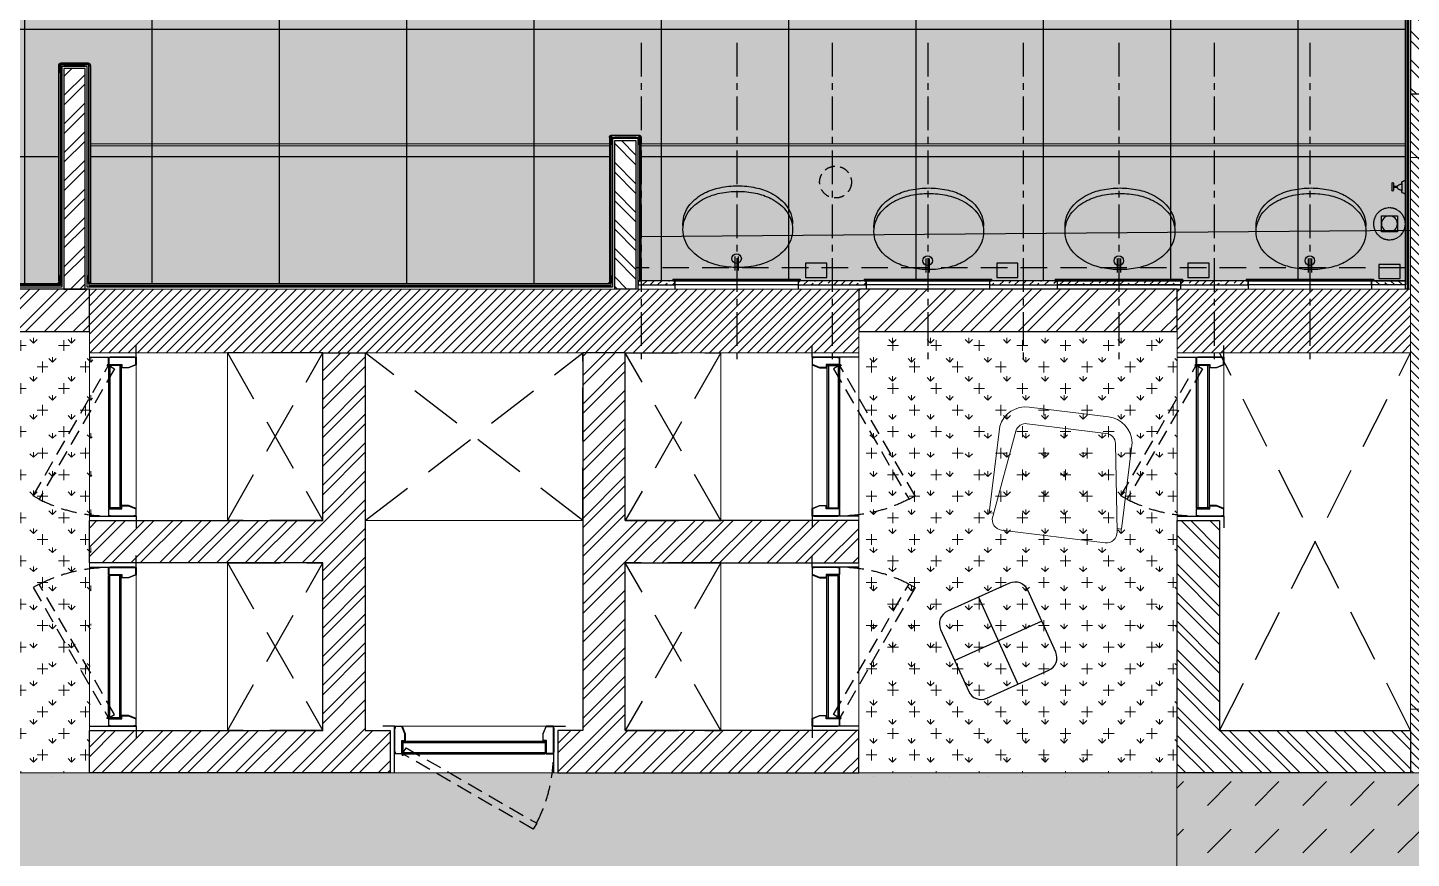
# Model space of a CAD drawing. Header units: millimetres. Extents: x 2335845 to 2509607, y 289014 to 361737.
# Drawn here: x 2369329 to 2375848, y 308399 to 312314 of the extents above; entities that cross this region are included whole.
import ezdxf

# ---------------------------------------------------------------- set-up
doc = ezdxf.new("R2010")
doc.units = ezdxf.units.MM
for name, pattern in [('( Hidden )', [0.375, 0.25, -0.125]), ('CENTER', [50.8, 31.75, -6.35, 6.35, -6.35]), ('HIDDEN', [0.375, 0.25, -0.125])]:
    doc.linetypes.add(name, pattern=pattern)
for name, color, linetype, lineweight in [('A- Loose furniture', 11, 'Continuous', 5), ('A-FURN-LOOSE', 24, 'Continuous', 18), ('A-PLAN-COLUMN', 3, 'Continuous', 0), ('A-PLAN-RCC-HATCH', 8, 'Continuous', 13), ('A-PLAN-THIN', 251, 'Continuous', 15), ('TOA-FC-ACOU.PAN', 250, 'Continuous', 5), ('TOA-FC-GYPSUM', 250, 'Continuous', 5), ('TOA-FL-CPT-1', 8, 'Continuous', 5), ('TOA-FL-CPT-5', 8, 'Continuous', 5), ('TOA-FL-TILE-4', 8, 'Continuous', 5)]:
    doc.layers.add(name, color=color, linetype=linetype, lineweight=lineweight)
for name, color, linetype in [('A-PLAN-CL', 8, 'CENTER'), ('A-PLAN-DOOR', 7, 'Continuous'), ('A-PLAN-GRANITE', 5, 'Continuous'), ('A-PLAN-HIDDEN', 1, 'HIDDEN'), ('A-PLAN-PLASTER', 67, 'Continuous'), ('A-PLAN-SANITARY FIXTURES', 35, 'Continuous'), ('A-PLAN-TILE', 32, 'Continuous'), ('A-PLAN-WALL', 6, 'Continuous'), ('A-PLAN-WALL HATCH', 8, 'Continuous'), ('I-FURN', 7, 'Continuous'), ('TOA-FC-MODULAR', 7, 'Continuous'), ('underlay tile layer', 7, 'Continuous')]:
    doc.layers.add(name, color=color, linetype=linetype)
pattern_1 = [(315, (-209450, -299000), (22.4506403, 22.4506403), [])]

# ---------------------------------------------------------------- blocks, each defined once
blk = doc.blocks.new('Block-7 Lift Core')
at = {"layer": 'A-PLAN-RCC-HATCH'}
h = blk.add_hatch(dxfattribs=at)
h.set_pattern_fill('ANSI31', color=256, scale=10, angle=270, style=0)
h.set_pattern_definition(pattern_1)
h.paths.add_polyline_path([(-2450, -4500), (-5250, -4500), (-5250, -4200), (-2450, -4200)])
h = blk.add_hatch(dxfattribs=at)
h.set_pattern_fill('ANSI31', color=256, scale=10, angle=270, style=0)
h.set_pattern_definition([(315, (-9550, -299000), (22.4506403, 22.4506403), [])])
h.paths.add_polyline_path([(-5050, -7100), (-5050, -4500), (-5250, -4500), (-5250, -7100)])
h = blk.add_hatch(dxfattribs=at)
h.set_pattern_fill('ANSI31', color=256, scale=10, angle=270, style=0)
h.set_pattern_definition(pattern_1)
h.paths.add_polyline_path([(-2250, -7400), (-5250, -7400), (-5250, -7100), (-2250, -7100)])
at = {"layer": 'A-PLAN-WALL HATCH'}
h = blk.add_hatch(dxfattribs=at)
h.set_pattern_fill('ANSI32', color=256, scale=10, angle=270, style=0)
h.set_pattern_definition([(315, (-209450, -296100), (67.35192, 67.35192), []), (315, (-209450, -296144.9), (67.35192, 67.35192), [])])
h.paths.add_polyline_path([(-5050, -4200), (-5050, -1600), (-5250, -1600), (-5250, -4200)])
at = {"layer": 'A-PLAN-COLUMN', "elevation": 0}
for points in [[(-2450, -4500), (-5250, -4500), (-5250, -4200), (-2450, -4200)], [(-5050, -7100), (-5050, -4500), (-5250, -4500), (-5250, -7100)], [(-2250, -7400), (-5250, -7400), (-5250, -7100), (-2250, -7100)]]:
    blk.add_lwpolyline(points, close=True, dxfattribs=at)
at = {"layer": 'A-PLAN-WALL', "elevation": 0}
blk.add_lwpolyline([(-5050, -4200), (-5050, -1600), (-5250, -1600), (-5250, -4200)], close=True, dxfattribs=at)
blk = doc.blocks.new('A$C01672F36')
at = {"layer": 'A-PLAN-SANITARY FIXTURES'}
for p, q in [((332.3, 260.9), (398.3, 260.9)), ((332.3, 244.4), (398.3, 244.4))]:
    blk.add_line(p, q, dxfattribs=at)
at = {"layer": 'A-PLAN-SANITARY FIXTURES', "extrusion": (0, 0, -1)}
for centre, major_axis, start_param, end_param in [((225.3, 319.2), (151.5, 151.5), 4.387986, 4.802685), ((251.1, 319.2), (-151.5, 151.5), 5.958782, 6.373481), ((179.5, 374.1), (100.9, 100.9), 4.802685, 5.497787), ((205.4, 374.1), (100.9, 100.9), 4.802685, 5.497787), ((205.4, 374.1), (-100.9, 100.9), 0.785398, 1.4805), ((159.6, 319.2), (151.5, 151.5), 6.192889, 6.607589), ((299, 282.6), (209.7, 209.7), 4.129895, 4.387986), ((324.9, 282.6), (209.7, 209.7), 4.129895, 4.387986), ((85.8, 282.6), (-209.7, 209.7), 1.8952, 2.153291), ((416.4, 258.4), (294.5, 294.5), 3.926991, 4.129895), ((442.3, 258.4), (-294.5, 294.5), 5.497787, 5.700691), ((-31.6, 258.4), (294.5, 294.5), 0.582494, 0.785398), ((416.4, 258.4), (-294.5, 294.5), 5.294883, 5.497787), ((442.3, 258.4), (294.5, 294.5), 3.724087, 3.926991), ((-31.6, 258.4), (294.5, 294.5), 0.785398, 0.988302), ((299, 234.3), (209.7, 209.7), 3.465996, 3.724087), ((324.9, 234.3), (-209.7, 209.7), 5.036792, 5.294883), ((85.8, 234.3), (209.7, 209.7), 0.988302, 1.246393), ((225.3, 197.6), (151.5, 151.5), 3.051297, 3.465996), ((251.1, 197.6), (151.5, 151.5), 3.051297, 3.465996), ((159.6, 197.6), (-151.5, 151.5), 2.817189, 3.231889), ((179.5, 142.7), (100.9, 100.9), 2.356194, 3.051297), ((205.4, 142.7), (100.9, 100.9), 2.356194, 3.051297), ((179.5, 142.7), (-100.9, 100.9), 3.836216, 3.926991), ((205.4, 142.7), (-100.9, 100.9), 3.231889, 3.926991)]:
    blk.add_ellipse(centre, major_axis=major_axis, ratio=1, start_param=start_param, end_param=end_param, dxfattribs=at)
at = {"layer": 'A-PLAN-SANITARY FIXTURES'}
blk.add_ellipse((342.6, 252.7), major_axis=(-16, 16), ratio=1, dxfattribs=at)
blk = doc.blocks.new('MIR')
at = {"layer": 'A-PLAN-SANITARY FIXTURES'}
for p, q in [((-8, 590), (-48, 590)), ((-28, 10), (-28, 590)), ((-8, 10), (-48, 10))]:
    blk.add_line(p, q, dxfattribs=at)
at = {"layer": 'A-PLAN-SANITARY FIXTURES', "color": 86, "ltscale": 3}
for p, q in [((0, 600), (-8, 600)), ((-8, 600), (-8, 0)), ((0, 600), (0, 0)), ((0, 0), (-8, 0))]:
    blk.add_line(p, q, dxfattribs=at)
blk = doc.blocks.new('FT')
at = {"layer": 'A-PLAN-SANITARY FIXTURES'}
for p, q in [((37.5, 37.5), (-37.5, 37.5)), ((-37.5, 37.5), (-37.5, -37.5)), ((37.5, -37.5), (37.5, 37.5)), ((-37.5, -37.5), (37.5, -37.5))]:
    blk.add_line(p, q, dxfattribs=at)
at = {"layer": 'A-PLAN-SANITARY FIXTURES', "color": 1, "linetype": 'HIDDEN'}
blk.add_circle((0, 0), 75, dxfattribs=at)
at = {"layer": 'A-PLAN-SANITARY FIXTURES'}
blk.add_circle((0, 0), 37.5, dxfattribs=at)
blk = doc.blocks.new('A$C086B7908')
at = {"layer": 'A-PLAN-SANITARY FIXTURES'}
for p, q in [((0, 30), (4.8, 30)), ((0, -30), (0, 30)), ((16.8, 18), (16.8, -18)), ((16.8, 12), (26.4, 12)), ((38.1, 2.4), (55.7, 2.4)), ((38.4, 0), (38.4, 0)), ((55.7, 18.5), (55.7, -14.9)), ((62.9, 18.5), (62.9, -14.9)), ((4.8, -30), (0, -30)), ((26.4, -12), (16.8, -12)), ((38.1, -2.4), (55.7, -2.4))]:
    blk.add_line(p, q, dxfattribs=at)
for centre, radius, start, end in [((4.8, 18), 12, 0, 90), ((26.4, 0), 12, 0, 90), ((26.4, 0), 12, 270, 0), ((59.3, 18.5), 3.6, 0, 180), ((4.8, -18), 12, 270, 0), ((59.3, -14.9), 3.6, 180, 0)]:
    blk.add_arc(centre, radius, start, end, dxfattribs=at)
blk = doc.blocks.new('Rest Room-1.01')
at = {"layer": 'A-PLAN-GRANITE'}
h = blk.add_hatch(dxfattribs=at)
h.set_pattern_fill('ANSI33', color=256, scale=200, angle=180, style=0)
h.set_pattern_definition([(45, (34230.7, 4553.224), (-35.35534, 35.35534), []), (45, (34266.056, 4553.224), (-35.35534, 35.35534), [25, -12.5])])
h.paths.add_polyline_path([(1652.4, -8382), (1652.4, -8362), (1478.4, -8362), (1478.4, -8382)])
h = blk.add_hatch(dxfattribs=at)
h.set_pattern_fill('ANSI33', color=256, scale=200, angle=180, style=0)
h.set_pattern_definition([(45, (35130.7, 4553.224), (-35.35534, 35.35534), []), (45, (35166.056, 4553.224), (-35.35534, 35.35534), [25, -12.5])])
h.paths.add_polyline_path([(2552.4, -8382), (2552.4, -8362), (2232.4, -8362), (2232.4, -8382)])
h = blk.add_hatch(dxfattribs=at)
h.set_pattern_fill('ANSI33', color=256, scale=200, angle=180, style=0)
h.set_pattern_definition([(45, (37043.7, 4553.224), (-35.35534, 35.35534), []), (45, (37079.056, 4553.224), (-35.35534, 35.35534), [25, -12.5])])
h.paths.add_polyline_path([(4353.4, -8382), (4353.4, -8362), (3133.4, -8362), (3133.4, -8382)])
h = blk.add_hatch(dxfattribs=at)
h.set_pattern_fill('ANSI33', color=256, scale=200, angle=180, style=0)
h.set_pattern_definition([(315, (36931.7, -21297.126), (-35.35534, -35.35534), []), (315, (36967.056, -21297.126), (-35.35534, -35.35534), [25, -12.5])])
h.paths.add_polyline_path([(5093.4, -8362), (5093.4, -8382), (4933.4, -8382), (4933.4, -8362)])
at = {"layer": 'A-PLAN-RCC-HATCH'}
h = blk.add_hatch(dxfattribs=at)
h.set_pattern_fill('ANSI31', color=256, scale=10, angle=90, style=0)
h.set_pattern_definition([(225, (-203063.254, 295718.05), (-22.4506403, 22.4506403), [])])
h.paths.add_polyline_path([(-1106.6, -8702), (2518.4, -8702), (2518.4, -8402), (-1106.6, -8402)])
h = blk.add_hatch(dxfattribs=at)
h.set_pattern_fill('ANSI31', color=256, scale=10, angle=90, style=0)
h.set_pattern_definition([(225, (-199081.592, 295718.05), (-22.4506403, 22.4506403), [])])
h.paths.add_polyline_path([(4018.4, -8702), (5118.4, -8702), (5118.4, -8402), (4018.4, -8402)])
at = {"layer": 'A-PLAN-WALL HATCH'}
h = blk.add_hatch(dxfattribs=at)
h.set_pattern_fill('ANSI32', color=256, scale=10, angle=-180, style=0)
h.set_pattern_definition([(225, (199623.7, 295718.05), (67.35192, -67.35192), []), (225, (199578.8, 295718.05), (67.35192, -67.35192), [])])
h.paths.add_polyline_path([(-1226.3, -8402), (-1126.3, -8402), (-1126.3, -7362), (-1226.3, -7362)])
h = blk.add_hatch(dxfattribs=at)
h.set_pattern_fill('ANSI32', color=256, scale=10, angle=-180, style=0)
h.set_pattern_definition([(315, (-199381.59, 295718.05), (-67.35192, -67.35192), []), (315, (-199336.69, 295718.05), (-67.35192, -67.35192), [])])
h.paths.add_polyline_path([(1468.4, -8402), (1368.4, -8402), (1368.4, -7702), (1468.4, -7702)])
h = blk.add_hatch(dxfattribs=at)
h.set_pattern_fill('ANSI32', color=256, scale=10, angle=-180, style=0)
h.set_pattern_definition([(45, (-200056.59, -308071.95), (-67.35192, 67.35192), []), (45, (-200011.69, -308071.95), (-67.35192, 67.35192), [])])
h.paths.add_polyline_path([(-1106.6, -8402), (-2606.6, -8402), (-2606.6, -8602), (-1106.6, -8602)])
h = blk.add_hatch(dxfattribs=at)
h.set_pattern_fill('ANSI32', color=256, scale=10, angle=-180, style=0)
h.set_pattern_definition([(45, (-194931.59, -308071.95), (-67.35192, 67.35192), []), (45, (-194886.69, -308071.95), (-67.35192, 67.35192), [])])
h.paths.add_polyline_path([(4018.4, -8402), (2518.4, -8402), (2518.4, -8602), (4018.4, -8602)])
at = {"layer": 'A-PLAN-CL', "linetype": 'CENTER', "ltscale": 5}
for p, q in [((1493.4, -7240.2), (1493.4, -8731.5)), ((1943.4, -7240.2), (1943.4, -8731.5)), ((2393.4, -7240.2), (2393.4, -8731.5)), ((2843.4, -7240.2), (2843.4, -8731.5)), ((3293.4, -7240.2), (3293.4, -8731.5)), ((3743.4, -7240.2), (3743.4, -8731.5)), ((4193.4, -7240.2), (4193.4, -8731.5)), ((4643.4, -7240.2), (4643.4, -8731.5))]:
    blk.add_line(p, q, dxfattribs=at)
at = {"layer": 'A-PLAN-COLUMN', "elevation": 0}
for points in [[(-1106.6, -8702), (2518.4, -8702), (2518.4, -8402), (-1106.6, -8402)], [(4018.4, -8702), (5118.4, -8702), (5118.4, -8402), (4018.4, -8402)]]:
    blk.add_lwpolyline(points, close=True, dxfattribs=at)
at = {"layer": 'A-PLAN-GRANITE', "lineweight": -3, "ltscale": 3, "elevation": 0}
for points in [[(1652.4, -8382), (1652.4, -8362), (1478.4, -8362), (1478.4, -8382)], [(2552.4, -8382), (2552.4, -8362), (2232.4, -8362), (2232.4, -8382)], [(4353.4, -8382), (4353.4, -8362), (3133.4, -8362), (3133.4, -8382)], [(5093.4, -8362), (5093.4, -8382), (4933.4, -8382), (4933.4, -8362)]]:
    blk.add_lwpolyline(points, close=True, dxfattribs=at)
at = {"layer": 'A-PLAN-HIDDEN', "ltscale": 500, "elevation": 0}
blk.add_lwpolyline([(5093.4, -8302), (1468.4, -8302)], dxfattribs=at)
at = {"layer": 'A-PLAN-PLASTER', "elevation": 0}
for points in [[(-3226.6, -7372), (-3226.6, -6412), (-1921.6, -6412), (-1921.6, -4012), (5108.4, -4012), (5108.4, -8402)], [(1478.4, -8402), (1478.4, -7692), (1358.4, -7692), (1358.4, -8392), (-1116.3, -8392), (-1116.3, -7352), (-1236.3, -7352), (-1236.3, -8392), (-3320.5, -8392)]]:
    blk.add_lwpolyline(points, dxfattribs=at)
at = {"layer": 'A-PLAN-SANITARY FIXTURES', "color": 35, "elevation": 0}
for points in [[(2367.4, -8347), (2367.4, -8280), (2267.4, -8280), (2267.4, -8347)], [(3268.4, -8347), (3268.4, -8280), (3168.4, -8280), (3168.4, -8347)], [(4168.4, -8347), (4168.4, -8280), (4068.4, -8280), (4068.4, -8347)], [(5068.4, -8352), (5068.4, -8285), (4968.4, -8285), (4968.4, -8352)]]:
    blk.add_lwpolyline(points, close=True, dxfattribs=at)
at = {"layer": 'A-PLAN-SANITARY FIXTURES', "color": 35, "linetype": '( Hidden )', "ltscale": 200}
blk.add_circle((2408.9, -7897.2, 0), 75, dxfattribs=at)
at = {"layer": 'A-PLAN-THIN'}
for p, q in [((-1101.3, -7717), (1343.4, -7717)), ((-1101.3, -7727), (1343.4, -7727)), ((5093.4, -7717), (1493.4, -7717)), ((5093.4, -7727), (1493.4, -7727))]:
    blk.add_line(p, q, dxfattribs=at)
at = {"layer": 'A-PLAN-TILE'}
for p, q in [((-1226.3, -7337), (-1126.3, -7337)), ((-1226.3, -7345), (-1126.3, -7345)), ((1468.4, -7677), (1368.4, -7677)), ((1468.4, -7685), (1368.4, -7685))]:
    blk.add_line(p, q, dxfattribs=at)
at = {"layer": 'A-PLAN-TILE', "elevation": 0}
for points in [[(5093.4, -8402), (5093.4, -4182.5), (5101.4, -4182.5), (5101.4, -8402), (5093.4, -8402)], [(-1251.3, -7347), (-1243.3, -7347), (-1243.3, -8362), (-1251.3, -8362), (-1251.3, -7347)], [(-1111.3, -7345), (-1241.3, -7345), (-1241.3, -7337), (-1111.3, -7337), (-1111.3, -7345)], [(-1109.3, -8371), (-1109.3, -7347), (-1101.3, -7347), (-1101.3, -8371), (-1109.3, -8371)], [(1351.4, -8371), (1351.4, -7687), (1343.4, -7687), (1343.4, -8371), (1351.4, -8371)], [(1353.4, -7685), (1483.4, -7685), (1483.4, -7677), (1353.4, -7677), (1353.4, -7685)], [(1493.4, -7687), (1485.4, -7687), (1485.4, -8362), (1493.4, -8362), (1493.4, -7687)], [(-3320.5, -8384.9), (-3320.5, -8377), (-1243.3, -8377), (-1243.3, -8385), (-3320.5, -8384.9)], [(1351.4, -8384.9), (1351.4, -8377), (-1109.3, -8377), (-1109.3, -8385), (1351.4, -8384.9)]]:
    blk.add_lwpolyline(points, dxfattribs=at)
at = {"layer": 'A-PLAN-TILE', "color": 8, "elevation": 0}
for points in [[(-1250.8, -7347), (-1251.3, -7347, -0.414214), (-1241.3, -7337), (-1241.3, -7382), (-1242.8, -7382), (-1242.8, -7339.2, 0.261434), (-1250.8, -7347)], [(-1101.8, -7347), (-1101.3, -7347, 0.414214), (-1111.3, -7337), (-1111.3, -7382), (-1109.8, -7382), (-1109.8, -7339.2, -0.261434), (-1101.8, -7347)], [(1343.9, -7687), (1343.4, -7687, -0.414214), (1353.4, -7677), (1353.4, -7722), (1351.9, -7722), (1351.9, -7679.2, 0.261434), (1343.9, -7687)], [(1492.9, -7687), (1493.4, -7687, 0.414214), (1483.4, -7677), (1483.4, -7722), (1484.9, -7722), (1484.9, -7679.2, -0.261434), (1492.9, -7687)]]:
    blk.add_lwpolyline(points, format="xyb", dxfattribs=at)
for points in [[(-1250.9, -8369, -0.079624), (-1251.3, -8371.5), (-1242.4, -8371.5), (-1242.4, -8337), (-1240.9, -8337), (-1240.9, -8373), (-1252, -8373, -0.267949), (-1258.9, -8377), (-1258.9, -8376, 0.414214), (-1251.9, -8369)], [(-1101.7, -8369, 0.079624), (-1101.3, -8371.5), (-1110.2, -8371.5), (-1110.2, -8337), (-1111.7, -8337), (-1111.7, -8373), (-1100.6, -8373, 0.267949), (-1093.7, -8377), (-1093.7, -8376, -0.414214), (-1100.7, -8369)], [(1343.8, -8369, -0.079624), (1343.4, -8371.5), (1352.3, -8371.5), (1352.3, -8337), (1353.8, -8337), (1353.8, -8373), (1342.7, -8373, -0.267949), (1335.8, -8377), (1335.8, -8376, 0.414214), (1342.8, -8369)]]:
    blk.add_lwpolyline(points, format="xyb", close=True, dxfattribs=at)
at = {"layer": 'A-PLAN-WALL', "elevation": 0}
for points in [[(-1226.3, -8402), (-1126.3, -8402), (-1126.3, -7362), (-1226.3, -7362), (-1226.3, -8402), (-1226.3, -8402)], [(1468.4, -8402), (1368.4, -8402), (1368.4, -7702), (1468.4, -7702), (1468.4, -8402), (1468.4, -8402)], [(-1106.6, -8402), (-2606.6, -8402), (-2606.6, -8602), (-1106.6, -8602), (-1106.6, -8402)], [(4018.4, -8402), (2518.4, -8402), (2518.4, -8602), (4018.4, -8602), (4018.4, -8402)]]:
    blk.add_lwpolyline(points, dxfattribs=at)
at = {"layer": 'A-PLAN-SANITARY FIXTURES', "color": 35}
for name, p, rotation in [('A$C01672F36', (1689.7, -7915.1), 270.0000731577292), ('A$C01672F36', (2589.7, -7925.1), 270.0000731577292), ('A$C01672F36', (3490.7, -7925.1), 270.0000731577292), ('A$C01672F36', (4390.7, -7925.1), 270.0000731577292), ('MIR', (2242.4, -8354), 90), ('MIR', (3143.4, -8354), 90), ('MIR', (4043.4, -8354), 90), ('MIR', (4943.4, -8354), 90)]:
    blk.add_blockref(name, p, dxfattribs=dict(at, rotation=rotation))
at = {"layer": 'A-PLAN-SANITARY FIXTURES', "color": 35, "extrusion": (0, 0, -1), "zscale": -1}
for name, p in [('A$C086B7908', (-5093.4, -7921.1)), ('FT', (-5018.4, -8094))]:
    blk.add_blockref(name, p, dxfattribs=at)
blk = doc.blocks.new('A$C3F28102C')
at = {"layer": 'A-PLAN-DOOR'}
h = blk.add_hatch(dxfattribs=at)
h.set_pattern_fill('ANSI31', color=256, style=0)
h.set_pattern_definition([(315, (-1529.3283, 1000.1135), (-0.44194174, -0.44194174), [])])
h.paths.add_polyline_path([(1.3, -14.9), (0, -14.9), (0, 0), (1.3, 0)])
h.paths.add_polyline_path([(1.3, 0.2), (1.3, 0), (0, 0), (0, 1.1, 0.115729)])
h.paths.add_polyline_path([(4.9, -14.9), (3.6, -14.9), (3.6, 0), (4.9, 0)])
h.paths.add_polyline_path([(4.9, 0), (3.6, 0), (3.6, 0.2, 0.115729), (4.9, 1.1)])
at = {"layer": 'A-PLAN-DOOR', "color": 2}
for points in [[(1.3, 0.2), (1.3, -14.9), (0, -14.9), (0, 1.1)], [(3.6, 0.2), (3.6, -14.9), (4.9, -14.9), (4.9, 1.1)]]:
    blk.add_lwpolyline(points, dxfattribs=at)
for radius in [3.42, 2.42]:
    blk.add_circle((2.5, 3.4), radius, dxfattribs=at)
blk = doc.blocks.new('shaft door 750')
at = {"layer": 'A-PLAN-DOOR'}
for p, q in [((335.5, 59.8), (-335.5, 59.8)), ((-335.5, 0), (-335.5, 59.8)), ((335.5, 53.4), (-335.5, 53.4)), ((335.5, 6.5), (-335.5, 6.5)), ((335.5, 0), (-335.5, 0)), ((335.5, 0), (335.5, 59.8)), ((-374, -69.8), (-374, -64.8)), ((-374, -64.8), (-374, -69.8))]:
    blk.add_line(p, q, dxfattribs=at)
at = {"layer": 'A-PLAN-DOOR', "linetype": 'HIDDEN', "ltscale": 300}
blk.add_lwpolyline([(336.8, 59.8), (320.3, 31.3), (-295.2, 386.7), (-278.8, 415.2)], close=True, dxfattribs=at)
at = {"layer": 'A-PLAN-DOOR'}
for points in [[(-375, 150), (-375, 150), (-375, -70), (-430, -70)], [(375, 150.2), (375, 150.2), (375, -70), (430, -70)]]:
    blk.add_lwpolyline(points, dxfattribs=at)
for points in [[(-375, 51.9), (-374, 51.9), (-374, -61.8), (-375, -61.8)], [(-372.5, 58.3), (-340.6, 58.3), (-340.6, -3.5), (-325.6, -3.5), (-325.6, -34.7), (-340.2, -68.3), (-372.5, -68.3), (-372.5, -59.8), (-374, -59.8), (-374, -61.8), (-374, -69.8), (-339.1, -69.8), (-324.1, -34.9), (-324.1, -2), (-339.1, -2), (-339.1, 59.8), (-374, 59.8), (-374, 49.9), (-372.5, 49.9)], [(372.5, 58.3), (340.6, 58.3), (340.6, -3.5), (325.6, -3.5), (325.6, -34.7), (340.2, -68.3), (372.5, -68.3), (372.5, -59.8), (374, -59.8), (374, -61.8), (374, -69.8), (339.1, -69.8), (324.1, -34.9), (324.1, -2), (339.1, -2), (339.1, 59.8), (374, 59.8), (374, 49.9), (372.5, 49.9)], [(375, 51.9), (374, 51.9), (374, -61.8), (375, -61.8)]]:
    blk.add_lwpolyline(points, close=True, dxfattribs=at)
at = {"layer": 'A-PLAN-DOOR', "linetype": 'HIDDEN', "ltscale": 300}
blk.add_arc((337.6, 59.8), 711.6, 152.68066, 180, dxfattribs=at)
at = {"layer": 'A-PLAN-THIN'}
for p, q in [((395, 150), (-395, 150)), ((375, -70), (-375, -70))]:
    blk.add_line(p, q, dxfattribs=at)
at = {"layer": 'A-PLAN-DOOR', "xscale": -0.9973404255317604, "yscale": 0.9973404255317604, "zscale": 0.9973404255317604}
blk.add_blockref('A$C3F28102C', (339.1, 59.8), dxfattribs=at)
blk = doc.blocks.new("Service Shafts'")
at = {"layer": 'A-PLAN-WALL HATCH'}
h = blk.add_hatch(dxfattribs=at)
h.set_pattern_fill('ANSI32', color=256, scale=10, angle=90, style=0)
h.set_pattern_definition([(135, (-199687.5, -305320), (-67.35192, -67.35192), []), (135, (-199687.5, -305275.1), (-67.35192, -67.35192), [])])
h.paths.add_polyline_path([(-395, 1080), (-1812.5, 1080), (-1812.5, 880), (-712.5, 880), (-712.5, 90), (-1812.5, 90), (-1812.5, -110), (-712.5, -110), (-712.5, -900), (-512.5, -900), (-512.5, 880), (-395, 880)])
h = blk.add_hatch(dxfattribs=at)
h.set_pattern_fill('ANSI32', color=256, scale=10, angle=90, style=0)
h.set_pattern_definition([(135, (-199687.5, -313771.83), (-67.35192, -67.35192), []), (135, (-199687.5, -313726.92), (-67.35192, -67.35192), [])])
h.paths.add_polyline_path([(512.5, -900), (512.5, 880), (395, 880), (395, 1080), (1812.5, 1080), (1812.5, 880), (712.5, 880), (712.5, 90), (1812.5, 90), (1812.5, -110), (712.5, -110), (712.5, -900)])
h = blk.add_hatch(dxfattribs=at)
h.set_pattern_fill('ANSI32', color=256, scale=10, angle=90, style=0)
h.set_pattern_definition([(225, (-196187.5, 292680), (-67.35192, 67.35192), []), (225, (-196187.5, 292635.1), (-67.35192, 67.35192), [])])
h.paths.add_polyline_path([(3312.5, -110), (3512.5, -110), (3512.5, 880), (4412.5, 880), (4412.5, 1080), (3312.5, 1080)])
at = {"layer": 'A-PLAN-HIDDEN', "ltscale": 1000}
for p, q in [((3512.5, 880), (4412.5, -900)), ((4412.5, 880), (3512.5, -900)), ((512.5, -110), (512.5, -900))]:
    blk.add_line(p, q, dxfattribs=at)
for points in [[(-1162.5, 90), (-712.5, 880), (-1162.5, 880), (-712.5, 90), (-1162.5, 90), (-712.5, 90)], [(1162.5, 90), (712.5, 880), (1162.5, 880), (712.5, 90), (1162.5, 90), (712.5, 90)], [(-1162.5, -110), (-712.5, -900), (-1162.5, -900), (-712.5, -110), (-1162.5, -110), (-712.5, -110)], [(-512.5, -900), (-512.5, -110), (512.5, -900), (512.5, -110), (-512.5, -900)], [(1162.5, -110), (712.5, -900), (1162.5, -900), (712.5, -110), (1162.5, -110), (712.5, -110)]]:
    blk.add_lwpolyline(points, dxfattribs=at)
at = {"layer": 'A-PLAN-THIN'}
for p, q in [((-1162.5, 90), (-1162.5, 880)), ((1162.5, 90), (1162.5, 880)), ((-1162.5, -110), (-1162.5, -900)), ((512.5, -110), (-512.5, -110)), ((1162.5, -110), (1162.5, -900))]:
    blk.add_line(p, q, dxfattribs=at)
at = {"layer": 'A-PLAN-WALL'}
for points in [[(-395, 1080), (-1812.5, 1080), (-1812.5, 880), (-712.5, 880), (-712.5, 90), (-1812.5, 90), (-1812.5, -110), (-1812.5, -110), (-1812.5, -110), (-712.5, -110), (-712.5, -900), (-712.5, -900), (-712.5, -900), (-712.5, -900), (-712.5, -900), (-512.5, -900), (-512.5, 880), (-395, 880), (-395, 1080)], [(512.5, -900), (512.5, 880), (395, 880), (395, 880), (395, 880), (395, 1080), (1812.5, 1080), (1812.5, 880), (712.5, 880), (712.5, 90), (1812.5, 90), (1812.5, -110), (1812.5, -110), (1812.5, -110), (712.5, -110), (712.5, -900), (712.5, -900), (712.5, -900), (712.5, -900), (712.5, -900), (512.5, -900)], [(3312.5, -110), (3312.5, -110), (3312.5, -110), (3312.5, -110), (3312.5, -110), (3312.5, -110), (3312.5, -110), (3312.5, -110), (3312.5, -110), (3312.5, -110), (3312.5, -110), (3512.5, -110), (3512.5, -110), (3512.5, 880), (4412.5, 880), (4412.5, 1080), (3312.5, 1080), (3312.5, 1080), (3312.5, 1080), (3312.5, 1080), (3312.5, 1080), (3312.5, -110), (3312.5, -110), (3312.5, -110)]]:
    blk.add_lwpolyline(points, dxfattribs=at)
at = {"layer": 'A-PLAN-DOOR', "xscale": -1}
blk.add_blockref('shaft door 750', (0, 930, 0), dxfattribs=at)
at = {"layer": 'A-PLAN-DOOR', "rotation": 90}
blk.add_blockref('shaft door 750', (-1662.5, 485), dxfattribs=at)
at = {"layer": 'A-PLAN-DOOR', "xscale": -1, "rotation": 270}
blk.add_blockref('shaft door 750', (1662.5, 485), dxfattribs=at)
at = {"layer": 'A-PLAN-DOOR', "extrusion": (4.04354e-14, 1.57772e-28, -1), "zscale": -1, "rotation": 270}
for p in [(1662.5, -505), (-3462.5, -505)]:
    blk.add_blockref('shaft door 750', p, dxfattribs=at)
at = {"layer": 'A-PLAN-DOOR', "extrusion": (-4.04354e-14, 1.57772e-28, -1), "xscale": -1, "zscale": -1, "rotation": 90}
blk.add_blockref('shaft door 750', (-1662.5, -505), dxfattribs=at)
blk = doc.blocks.new('CHOREE')
for name, p in [('Block-7 Lift Core', (-17467.8, -2050.2)), ('Rest Room-1.01', (-27836.2, 1231.8, 0))]:
    blk.add_blockref(name, p)
at = {"xscale": -1, "rotation": 180}
blk.add_blockref("Service Shafts'", (-27130.3, -8370.2), dxfattribs=at)
blk = doc.blocks.new('BIG CHOORE')
blk.add_blockref('CHOREE', (-2408, -1909))
blk = doc.blocks.new('BAYCH')
at = {"layer": 'A-FURN-LOOSE', "color": 153, "ltscale": 0.95}
for p, q in [((38347006.5, -237000.7), (38347006.5, -236619)), ((38347086.7, -237000.7), (38347086.7, -236619))]:
    blk.add_line(p, q, dxfattribs=at)
for points in [[(38347114.8, -236490.7), (38347531.5, -236491.3, -0.464525), (38347531.5, -236491.3), (38347531.5, -236513.4)], [(38347128.3, -236569.7), (38347548.1, -236510.6, -0.464525), (38347606.5, -236559.9), (38347606.5, -237059.9, -0.464525), (38347548.1, -237109.2), (38347128.3, -237050)], [(38347531.5, -237106.3), (38347531.5, -237128.5, -0.464525), (38347531.5, -237128.5), (38347114.8, -237129.1)]]:
    blk.add_lwpolyline(points, format="xyb", dxfattribs=at)
for centre, radius, start, end in [((38347136.7, -236619), 130.2, 99.66428, 180), ((38347136.7, -236619), 50, 99.66428, 180), ((38347136.7, -237000.7), 130.2, 180, 260.33572), ((38347136.7, -237000.7), 50, 180, 260.33572)]:
    blk.add_arc(centre, radius, start, end, dxfattribs=at)
blk = doc.blocks.new('Furniture 61 - Furniture 19_1-206-Level 1')
at = {"layer": 'I-FURN', "linetype": 'Continuous'}
for p, q in [((-280.17, 488.8), (-264.32, 502.58)), ((-265.36, 487.76), (-279.14, 503.61))]:
    blk.add_line(p, q, dxfattribs=at)
at = {"layer": 'I-FURN', "ltscale": 0.005}
blk.add_lwpolyline([(-269.25, 508.24, 0.414214), (-273.48, 508.53), (-284.8, 498.69, 0.414214), (-285.09, 494.46), (-275.25, 483.14, 0.414214), (-271.02, 482.84), (-259.7, 492.68, 0.414214), (-259.4, 496.92)], format="xyb", close=True, dxfattribs=at)

msp = doc.modelspace()

# ---------------------------------------------------------------- hatches: boundary and pattern name
at = {"layer": 'TOA-FC-ACOU.PAN', "true_color": 0x939598}
h = msp.add_hatch(dxfattribs=at)
h.set_pattern_fill('CROSS', color=252, scale=16)
h.set_pattern_definition([(0, (108163.13, 22170.95), (101.6, 101.6), [50.8, -152.4]), (90, (108188.53, 22145.55), (-101.6, 101.6), [50.8, -152.4])])
h.paths.add_polyline_path([(2368119.683, 310881.624), (2369619.683, 310881.624), (2369619.683, 308801.624), (2368119.683, 308801.624)])
h = msp.add_hatch(dxfattribs=at)
h.set_pattern_fill('CROSS', color=252, scale=16)
h.set_pattern_definition([(0, (113288.13, 22170.95), (101.6, 101.6), [50.8, -152.4]), (90, (113313.53, 22145.55), (-101.6, 101.6), [50.8, -152.4])])
h.paths.add_polyline_path([(2373244.683, 310881.624), (2374744.683, 310881.624), (2374744.683, 308801.624), (2373244.683, 308801.624)])
at = {"layer": 'TOA-FC-GYPSUM'}
h = msp.add_hatch(dxfattribs=at)
h.set_pattern_fill('DASH', color=252, scale=50, angle=45)
h.set_pattern_definition([(45, (2408113.76, 309771.23), (0, 224.5064), [158.75, -158.75])])
h.paths.add_polyline_path([(2395213.265, 307001.634), (2374743.078, 307001.634), (2374743.078, 308801.624), (2395213.265, 308801.624)])
at = {"layer": 'TOA-FC-MODULAR'}
h = msp.add_hatch(dxfattribs=at)
h.set_pattern_fill('BRASS', color=253, scale=65, angle=45)
h.set_pattern_definition([(45, (2408113.76, 309771.23), (-291.8583, 291.8583), []), (45, (2407967.83, 309917.15), (-291.8583, 291.8583), [206.375, -103.1875])])
edge = h.paths.add_edge_path()
edge.add_line((2411179.683, 321856.624), (2411179.683, 320761.624))
edge.add_line((2411179.683, 320761.624), (2412294.683, 320761.625))
edge.add_arc((2412294.683, 320751.625), 10, -0.0000407, 90.0000407, ccw=False)
edge.add_line((2412304.683, 320751.625), (2412304.683, 317716.624))
edge.add_line((2412304.683, 317716.624), (2412944.683, 317716.624))
edge.add_arc((2412944.683, 317706.624), 10, -0.2612104, 90, ccw=False)
edge.add_line((2412954.683, 317706.578), (2412946.683, 317449.645))
edge.add_line((2412946.683, 317449.645), (2412791.698, 317451.218))
edge.add_line((2412791.698, 317451.218), (2412791.692, 317566.176))
edge.add_line((2412791.692, 317566.176), (2411454.681, 317566.624))
edge.add_line((2411454.681, 317566.624), (2411454.681, 315714.243))
edge.add_line((2411454.681, 315714.243), (2412791.692, 315714.073))
edge.add_line((2412791.692, 315714.073), (2412791.692, 316848.625))
edge.add_line((2412791.692, 316848.625), (2412954.686, 316848.625))
edge.add_line((2412954.686, 316848.625), (2412954.686, 315550.176))
edge.add_line((2412954.686, 315550.176), (2411454.681, 315550.176))
edge.add_line((2411454.681, 315550.176), (2411446.681, 310551.624))
edge.add_line((2411446.681, 310551.624), (2414356.33, 310554.526))
edge.add_line((2414356.33, 310554.526), (2415181.896, 315907.35))
edge.add_line((2415181.896, 315907.35), (2414598.773, 315997.171))
edge.add_arc((2414600.296, 316007.055), 10, 170.8500989, 261.2432085, ccw=False)
edge.add_line((2414590.423, 316008.645), (2414610.214, 316137.13))
edge.add_arc((2414619.854, 316135.645), 9.753, 79.7927599, 171.2432085, ccw=False)
edge.add_line((2414621.582, 316145.244), (2415288.752, 316042.729))
edge.add_line((2415288.752, 316042.729), (2416181.221, 321836.624))
edge.add_line((2416181.221, 321836.624), (2413604.683, 321836.624))
edge.add_line((2413604.683, 321836.624), (2413604.683, 320721.624))
edge.add_arc((2413594.683, 320721.624), 10, 270, 360, ccw=False)
edge.add_line((2413594.683, 320711.624), (2413464.683, 320711.624))
edge.add_arc((2413464.683, 320721.624), 10, 179.9971874, 270, ccw=False)
edge.add_line((2413454.683, 320721.624), (2413454.683, 321851.624))
edge.add_line((2413454.683, 321851.624), (2411179.683, 321856.624))
edge = h.paths.add_edge_path()
edge.add_line((2405369.683, 318461.624), (2407354.683, 318461.624))
edge.add_line((2407354.683, 318461.624), (2407354.683, 317561.124))
edge.add_arc((2407364.436, 317561.124), 9.753, 180, 271.4504486)
edge.add_line((2407364.683, 317551.374), (2408004.718, 317551.157))
edge.add_line((2408004.718, 317551.157), (2408004.718, 317449.645))
edge.add_line((2408004.718, 317449.645), (2408167.668, 317449.645))
edge.add_line((2408167.668, 317449.645), (2408167.668, 317551.312))
edge.add_line((2408167.668, 317551.312), (2409504.685, 317551.624))
edge.add_line((2409504.685, 317551.624), (2409504.685, 315714.073))
edge.add_line((2409504.685, 315714.073), (2408167.668, 315714.073))
edge.add_line((2408167.668, 315714.073), (2408167.668, 316848.625))
edge.add_line((2408167.668, 316848.625), (2408004.68, 316848.625))
edge.add_line((2408004.68, 316848.625), (2408004.68, 315550.176))
edge.add_line((2408004.68, 315550.176), (2409504.685, 315550.176))
edge.add_line((2409504.685, 315550.176), (2409504.685, 310551.624))
edge.add_line((2409504.685, 310551.624), (2405384.683, 310551.624))
edge.add_line((2405384.683, 310551.624), (2405384.683, 315051.624))
edge.add_line((2405384.683, 315051.624), (2406059.683, 315051.624))
edge.add_arc((2406059.683, 315061.624), 10, 270, 360)
edge.add_line((2406069.683, 315061.624), (2406069.683, 315191.624))
edge.add_arc((2406059.683, 315191.624), 10, 360, 450)
edge.add_line((2406059.683, 315201.624), (2405369.683, 315201.624))
edge.add_line((2405369.683, 315201.624), (2405369.683, 316746.331))
edge.add_line((2405369.683, 316746.331), (2406059.683, 316746.331))
edge.add_arc((2406059.683, 316756.331), 10, 270, 360)
edge.add_line((2406069.683, 316756.331), (2406069.683, 316886.331))
edge.add_arc((2406059.93, 316886.331), 9.753, 0, 91.4504489)
edge.add_line((2406059.683, 316896.081), (2405369.683, 316896.081))
edge.add_line((2405369.683, 316896.081), (2405369.683, 318461.624))
edge = h.paths.add_edge_path()
edge.add_line((2367514.683, 312121.624), (2367514.683, 313056.624))
edge.add_line((2367514.683, 313056.624), (2368810.183, 313056.624))
edge.add_arc((2368810.183, 313066.377), 9.753, 270, 361.4504486)
edge.add_line((2368819.933, 313066.624), (2368819.683, 315306.626))
edge.add_line((2368819.683, 315306.626), (2375819.683, 315306.626))
edge.add_line((2375819.683, 315306.626), (2375819.683, 311121.624))
edge.add_line((2375819.683, 311121.624), (2372219.683, 311121.624))
edge.add_line((2372219.683, 311121.624), (2372219.433, 311796.624))
edge.add_arc((2372209.426, 311796.621), 10.007, 0.0212207, 88.5283304)
edge.add_line((2372209.683, 311806.624), (2372079.683, 311806.624))
edge.add_arc((2372079.683, 311796.624), 10, 90, 180)
edge.add_line((2372069.683, 311796.624), (2372069.683, 311106.624))
edge.add_line((2372069.683, 311106.624), (2369624.949, 311106.624))
edge.add_line((2369624.949, 311106.624), (2369624.977, 312136.624))
edge.add_arc((2369614.977, 312136.624), 10, 359.9984427, 450.0015574)
edge.add_line((2369614.977, 312146.624), (2369484.977, 312146.624))
edge.add_arc((2369484.977, 312136.624), 10, 90, 180.0000003)
edge.add_line((2369474.977, 312136.624), (2369474.977, 311106.624))
edge.add_line((2369474.977, 311106.624), (2367514.683, 311106.624))
edge.add_line((2367514.683, 311106.624), (2367514.683, 312121.624))
edge = h.paths.add_edge_path()
edge.add_line((2365944.683, 318121.627), (2365944.683, 318296.624))
edge.add_line((2365944.683, 318296.624), (2367694.683, 318296.624))
edge.add_arc((2367694.683, 318306.624), 10, 270, 360)
edge.add_line((2367704.683, 318306.624), (2367704.683, 318436.624))
edge.add_arc((2367694.683, 318436.624), 10, 360, 450.0000003)
edge.add_line((2367694.683, 318446.624), (2367059.683, 318446.624))
edge.add_line((2367059.683, 318446.624), (2367059.683, 321281.624))
edge.add_line((2367059.683, 321281.624), (2371919.683, 321281.624))
edge.add_line((2371919.683, 321281.624), (2371919.933, 320606.624))
edge.add_arc((2371929.94, 320606.628), 10.007, 180.0212207, 268.5283304)
edge.add_line((2371929.683, 320596.624), (2372059.683, 320596.624))
edge.add_arc((2372059.683, 320606.624), 10, 270, 360.0000003)
edge.add_line((2372069.683, 320606.624), (2372069.683, 321196.624))
edge.add_line((2372069.683, 321196.624), (2375819.683, 321196.624))
edge.add_line((2375819.683, 321196.624), (2375819.683, 317256.622))
edge.add_line((2375819.683, 317256.622), (2369795.683, 317256.622))
edge.add_line((2369795.683, 317256.622), (2369795.683, 318746.624))
edge.add_arc((2369785.683, 318746.624), 10, 0, 90)
edge.add_line((2369785.683, 318756.624), (2369554.683, 318756.624))
edge.add_arc((2369554.683, 318746.624), 10, 90, 180)
edge.add_line((2369544.683, 318746.624), (2369544.683, 317106.624))
edge.add_line((2369544.683, 317106.624), (2368819.683, 317106.624))
edge.add_line((2368819.683, 317106.624), (2368819.683, 317746.624))
edge.add_arc((2368809.683, 317746.624), 10, 0, 90)
edge.add_line((2368809.683, 317756.624), (2368679.683, 317756.624))
edge.add_arc((2368679.683, 317746.624), 10, 90, 180)
edge.add_line((2368669.683, 317746.624), (2368669.683, 317106.624))
edge.add_line((2368669.683, 317106.624), (2365919.683, 317106.624))
edge.add_line((2365919.683, 317106.624), (2365919.667, 318121.627))
edge.add_line((2365919.667, 318121.627), (2365944.683, 318121.627))
h = msp.add_hatch(dxfattribs=at)
h.set_pattern_fill('_USER', color=252, scale=600, angle=270, double=1, pattern_type=0)
h.set_pattern_definition([(270, (2367514.7, 311106.6), (600, -1e-13), []), (0, (2367514.7, 311106.6), (0, 600), [])])
edge = h.paths.add_edge_path()
edge.add_line((2367514.683, 312121.624), (2367514.683, 313056.624))
edge.add_line((2367514.683, 313056.624), (2368810.183, 313056.624))
edge.add_arc((2368810.183, 313066.377), 9.753, 270, 361.4504486)
edge.add_line((2368819.933, 313066.624), (2368819.683, 315306.626))
edge.add_line((2368819.683, 315306.626), (2375819.683, 315306.626))
edge.add_line((2375819.683, 315306.626), (2375819.683, 311121.624))
edge.add_line((2375819.683, 311121.624), (2372219.683, 311121.624))
edge.add_line((2372219.683, 311121.624), (2372219.433, 311796.624))
edge.add_arc((2372209.426, 311796.621), 10.007, 0.0212207, 88.5283304)
edge.add_line((2372209.683, 311806.624), (2372079.683, 311806.624))
edge.add_arc((2372079.683, 311796.624), 10, 90, 180)
edge.add_line((2372069.683, 311796.624), (2372069.683, 311106.624))
edge.add_line((2372069.683, 311106.624), (2369624.949, 311106.624))
edge.add_line((2369624.949, 311106.624), (2369624.977, 312136.624))
edge.add_arc((2369614.977, 312136.624), 10, 359.9984427, 450.0015574)
edge.add_line((2369614.977, 312146.624), (2369484.977, 312146.624))
edge.add_arc((2369484.977, 312136.624), 10, 90, 180.0000003)
edge.add_line((2369474.977, 312136.624), (2369474.977, 311106.624))
edge.add_line((2369474.977, 311106.624), (2367514.683, 311106.624))
edge.add_line((2367514.683, 311106.624), (2367514.683, 312121.624))
at = {"layer": 'TOA-FL-CPT-1', "true_color": 0xc7c8ca}
h = msp.add_hatch(dxfattribs=at)
h.set_pattern_fill('AR-PARQ1', color=9, scale=3)
h.set_pattern_definition([(90, (54538.6, -6708.4), (-914.4, 914.4), [914.4, -914.4]), (90, (54691, -6708.4), (-914.4, 914.4), [914.4, -914.4]), (90, (54843.4, -6708.4), (-914.4, 914.4), [914.4, -914.4]), (90, (54995.8, -6708.4), (-914.4, 914.4), [914.4, -914.4]), (90, (55148.2, -6708.4), (-914.4, 914.4), [914.4, -914.4]), (90, (55300.6, -6708.4), (-914.4, 914.4), [914.4, -914.4]), (90, (55453, -6708.4), (-914.4, 914.4), [914.4, -914.4]), (0, (54538.6, -5794), (914.4, -914.4), [914.4, -914.4]), (0, (54538.6, -5641.6), (914.4, -914.4), [914.4, -914.4]), (0, (54538.6, -5489.2), (914.4, -914.4), [914.4, -914.4]), (0, (54538.6, -5336.8), (914.4, -914.4), [914.4, -914.4]), (0, (54538.6, -5184.4), (914.4, -914.4), [914.4, -914.4]), (0, (54538.6, -5032), (914.4, -914.4), [914.4, -914.4]), (0, (54538.6, -4879.6), (914.4, -914.4), [914.4, -914.4])])
h.paths.add_polyline_path([(2344950.518, 323601.624), (2348044.691, 323601.624), (2348044.691, 308801.624), (2344978.375, 308801.624), (2344983.023, 307001.553), (2351045.878, 307001.608), (2351044.683, 304701.624), (2350244.683, 304670.094), (2350244.683, 294701.624), (2352811.835, 294701.622), (2352811.821, 307001.631), (2405044.683, 307005.059), (2405044.683, 327701.624), (2410595.745, 327701.624), (2410609.803, 329501.624), (2408605.34, 329501.624), (2411484.683, 335301.624), (2408440.262, 335301.624), (2406365.488, 331122.307), (2403244.678, 328001.969), (2403244.795, 325600.805), (2384290.648, 325598.809), (2384290.648, 323607.372), (2375885.176, 323603.528), (2375861.465, 325602.978), (2360226.195, 325602.091), (2360226.052, 334601.937), (2375945.229, 334602.179), (2375945.229, 331031.373), (2376972.789, 331510.903), (2389391.537, 331510.903), (2389391.537, 331810.72), (2389491.628, 331810.72), (2389491.53, 331510.903), (2391791.53, 331510.903), (2391791.531, 333010.881), (2389491.53, 333010.881), (2389491.531, 332710.861), (2389391.537, 332710.861), (2389391.54, 333010.905), (2377622.511, 333011.008), (2377622.511, 336459.845), (2386144.742, 336459.853), (2386144.683, 337701.624), (2376094.699, 337701.624), (2376094.724, 335802.062), (2362938.321, 335802.061), (2362938.326, 340629.119), (2359023.456, 340413.419), (2359023.899, 325602.053), (2352244.614, 325602.052), (2352244.655, 339888.472), (2350244.683, 339753.79), (2350259.797, 327701.624), (2351044.683, 327701.624), (2351043.518, 325401.69), (2344945.863, 325401.675)])
h.paths.add_polyline_path([(2365719.683, 323601.624), (2395044.683, 323601.624), (2395044.683, 322741.298), (2398494.622, 322751.666), (2398494.622, 323601.624), (2403544.687, 323601.624), (2403544.687, 308801.634), (2365719.683, 308801.634)], flags=16)
h.paths.add_polyline_path([(2349719.689, 323601.683), (2365719.683, 323601.683), (2365719.683, 308801.624), (2349719.689, 308801.624)], flags=16)
at = {"layer": 'TOA-FL-CPT-5', "true_color": 0xcc702e}
h = msp.add_hatch(dxfattribs=at)
h.set_pattern_fill('GRASS', color=32, scale=5)
h.set_pattern_definition([(90, (113156.61, 27231.39), (-89.8025612, 89.8025612), [23.8125, -155.7926224]), (45, (113156.61, 27231.39), (-89.802561, 89.802561), [23.8125, -103.1875]), (135, (113156.61, 27231.39), (-89.802561, -89.802561), [23.8125, -103.1875])])
h.paths.add_polyline_path([(2369637.297, 310881.624), (2368137.294, 310881.624), (2368119.681, 308786.108), (2369619.683, 308786.108)])
h = msp.add_hatch(dxfattribs=at)
h.set_pattern_fill('GRASS', color=32, scale=5)
h.set_pattern_definition([(90, (118281.61, 27231.39), (-89.8025612, 89.8025612), [23.8125, -155.7926224]), (45, (118281.61, 27231.39), (-89.802561, 89.802561), [23.8125, -103.1875]), (135, (118281.61, 27231.39), (-89.802561, -89.802561), [23.8125, -103.1875])])
h.paths.add_polyline_path([(2374744.687, 310881.624), (2373244.685, 310881.624), (2373244.685, 308786.109), (2374744.687, 308786.109)])
at = {"layer": 'TOA-FL-TILE-4'}
h = msp.add_hatch(dxfattribs=at)
h.set_pattern_fill('_USER', color=253, scale=600, pattern_type=0)
h.set_pattern_definition([(0, (2367514.7, 311106.6), (0, 600), [])])
edge = h.paths.add_edge_path()
edge.add_line((2367514.683, 312121.624), (2367514.683, 313056.624))
edge.add_line((2367514.683, 313056.624), (2368810.183, 313056.624))
edge.add_arc((2368810.183, 313066.377), 9.753, 270, 361.4504486)
edge.add_line((2368819.933, 313066.624), (2368819.683, 315306.626))
edge.add_line((2368819.683, 315306.626), (2375819.683, 315306.626))
edge.add_line((2375819.683, 315306.626), (2375819.683, 311121.624))
edge.add_line((2375819.683, 311121.624), (2372219.683, 311121.624))
edge.add_line((2372219.683, 311121.624), (2372219.433, 311796.624))
edge.add_arc((2372209.426, 311796.621), 10.007, 0.0212207, 88.5283304)
edge.add_line((2372209.683, 311806.624), (2372079.683, 311806.624))
edge.add_arc((2372079.683, 311796.624), 10, 90, 180)
edge.add_line((2372069.683, 311796.624), (2372069.683, 311106.624))
edge.add_line((2372069.683, 311106.624), (2369624.949, 311106.624))
edge.add_line((2369624.949, 311106.624), (2369624.977, 312136.624))
edge.add_arc((2369614.977, 312136.624), 10, 359.9984427, 450.0015574)
edge.add_line((2369614.977, 312146.624), (2369484.977, 312146.624))
edge.add_arc((2369484.977, 312136.624), 10, 90, 180.0000003)
edge.add_line((2369474.977, 312136.624), (2369474.977, 311106.624))
edge.add_line((2369474.977, 311106.624), (2367514.683, 311106.624))
edge.add_line((2367514.683, 311106.624), (2367514.683, 312121.624))
h = msp.add_hatch(dxfattribs=at)
h.set_pattern_fill('_USER', color=253, scale=1200, angle=90, pattern_type=0)
h.set_pattern_definition([(90, (2367514.7, 311106.6), (-1200, 7e-14), [])])
edge = h.paths.add_edge_path()
edge.add_line((2367514.683, 312121.624), (2367514.683, 313056.624))
edge.add_line((2367514.683, 313056.624), (2368810.183, 313056.624))
edge.add_arc((2368810.183, 313066.377), 9.753, 270, 361.4504486)
edge.add_line((2368819.933, 313066.624), (2368819.683, 315306.626))
edge.add_line((2368819.683, 315306.626), (2375819.683, 315306.626))
edge.add_line((2375819.683, 315306.626), (2375819.683, 311121.624))
edge.add_line((2375819.683, 311121.624), (2372219.683, 311121.624))
edge.add_line((2372219.683, 311121.624), (2372219.433, 311796.624))
edge.add_arc((2372209.426, 311796.621), 10.007, 0.0212207, 88.5283304)
edge.add_line((2372209.683, 311806.624), (2372079.683, 311806.624))
edge.add_arc((2372079.683, 311796.624), 10, 90, 180)
edge.add_line((2372069.683, 311796.624), (2372069.683, 311106.624))
edge.add_line((2372069.683, 311106.624), (2369624.949, 311106.624))
edge.add_line((2369624.949, 311106.624), (2369624.977, 312136.624))
edge.add_arc((2369614.977, 312136.624), 10, 359.9984427, 450.0015574)
edge.add_line((2369614.977, 312146.624), (2369484.977, 312146.624))
edge.add_arc((2369484.977, 312136.624), 10, 90, 180.0000003)
edge.add_line((2369474.977, 312136.624), (2369474.977, 311106.624))
edge.add_line((2369474.977, 311106.624), (2367514.683, 311106.624))
edge.add_line((2367514.683, 311106.624), (2367514.683, 312121.624))

# ---------------------------------------------------------------- linework, layer by layer
at = {"elevation": 0}
msp.add_lwpolyline([(2367514.683, 312121.624), (2367514.683, 313056.624), (2368810.183, 313056.624, 0.42164777), (2368819.933, 313066.624), (2368819.683, 315306.626), (2375819.683, 315306.626), (2375819.683, 311121.624), (2372219.683, 311121.624), (2372219.433, 311796.624, 0.40660241), (2372209.683, 311806.624), (2372079.683, 311806.624, 0.41421356), (2372069.683, 311796.624), (2372069.683, 311106.624), (2369624.949, 311106.624), (2369624.977, 312136.624, 0.41422948), (2369614.977, 312146.624), (2369484.977, 312146.624, 0.41421356), (2369474.977, 312136.624), (2369474.977, 311106.624), (2367514.683, 311106.624), (2367514.683, 312121.624)], format="xyb", dxfattribs=at)
at = {"layer": 'TOA-FC-ACOU.PAN', "color": 251, "true_color": 0x636466, "elevation": 0}
msp.add_lwpolyline([(2368119.683, 310881.624), (2369619.683, 310881.624), (2369619.683, 308801.624), (2368119.683, 308801.624)], close=True, dxfattribs=at)
at = {"layer": 'TOA-FC-ACOU.PAN', "color": 251, "true_color": 0x636466}
msp.add_lwpolyline([(2373244.683, 310881.624), (2374744.683, 310881.624), (2374744.683, 308801.624), (2373244.683, 308801.624)], close=True, dxfattribs=at)
at = {"layer": 'TOA-FC-GYPSUM', "color": 1, "elevation": 0}
msp.add_lwpolyline([(2395213.265, 307001.634), (2374743.078, 307001.634), (2374743.078, 308801.624), (2395213.265, 308801.624)], close=True, dxfattribs=at)
at = {"layer": 'underlay tile layer', "elevation": 0}
msp.add_lwpolyline([(2372219.606, 311330.012), (2375844.683, 311360.436)], dxfattribs=at)

# ---------------------------------------------------------------- block references
msp.add_blockref('BIG CHOORE', (2400970.421, 320160.812))
at = {"layer": 'A- Loose furniture', "ltscale": 5, "xscale": 0.9854477562034033, "yscale": 0.9854477562034033, "zscale": 0.9854477562034033, "rotation": 262.9606537079851}
msp.add_blockref('BAYCH', (7236911.7, 37786031.022), dxfattribs=at)
at = {"layer": 'I-FURN', "xscale": 21.42857142759174, "yscale": 21.42857142759174, "zscale": 21.42857142759174, "rotation": 163.3032090485567}
msp.add_blockref('Furniture 61 - Furniture 19_1-206-Level 1', (2371365.289, 321274.798), dxfattribs=at)

doc.saveas('drawing.dxf')
